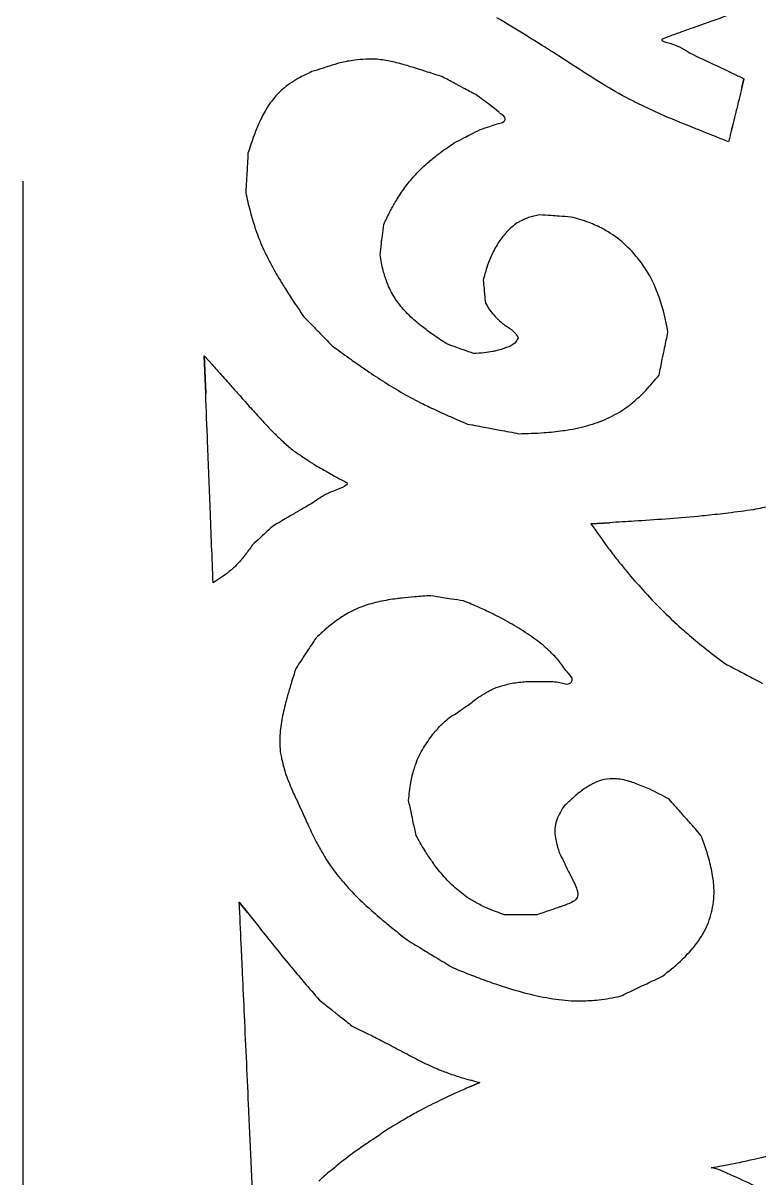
# Model space of a CAD drawing. Extents: x 0 to 339, y 0 to 248.
# Drawn here: x 98.1 to 148.1, y 43.8 to 122.4 of the extents above; entities that cross this region are included whole.
import ezdxf

# ---------------------------------------------------------------- set-up
doc = ezdxf.new("R2010")
doc.units = 0
doc.layers.add('layer_1', color=7, linetype='CONTINUOUS')

msp = doc.modelspace()

# ---------------------------------------------------------------- linework, layer by layer
at = {"layer": 'layer_1', "color": 1}
for p, q in [((147.134039, 118.608349), (146.986645, 118.002232)), ((146.986645, 118.002232), (147.134039, 118.608349)), ((147.134039, 118.608349), (147.134039, 118.608349)), ((147.134039, 118.608349), (147.134039, 118.608349)), ((147.134039, 118.608349), (147.134039, 118.608349)), ((147.134039, 118.608349), (147.134039, 118.608349)), ((147.134039, 118.608349), (147.134039, 118.608349)), ((146.332475, 115.310694), (146.311735, 115.225148)), ((146.311735, 115.225148), (146.332475, 115.310694)), ((146.332475, 115.310694), (146.332475, 115.310694)), ((131.754235, 100.955921), (131.754235, 100.955921)), ((131.754235, 100.955921), (131.754235, 100.955921)), ((131.754235, 100.955921), (131.754235, 100.955921)), ((110.490825, 97.168046), (110.389819, 99.743692)), ((110.389819, 99.743692), (110.490825, 97.168046)), ((110.490825, 97.168046), (110.490825, 97.168046)), ((138.006508, 88.37929), (136.718653, 88.30334)), ((136.718653, 88.30334), (138.006508, 88.37929)), ((138.006508, 88.37929), (138.006508, 88.37929)), ((110.995931, 84.288649), (110.995931, 84.288649)), ((110.995931, 84.288649), (110.995931, 84.288649)), ((110.995931, 84.288649), (110.995931, 84.288649)), ((134.862174, 69.059972), (134.862174, 69.059972)), ((134.862174, 69.059972), (134.862174, 69.059972)), ((134.862174, 69.059972), (134.862174, 69.059972)), ((112.778267, 62.544551), (113.333876, 61.837361)), ((113.333876, 61.837361), (112.778267, 62.544551)), ((112.778267, 62.544551), (112.778267, 62.544551)), ((129.142512, 50.271266), (128.46045, 49.968176)), ((128.46045, 49.968176), (129.142512, 50.271266)), ((129.142512, 50.271266), (129.142512, 50.271266))]:
    msp.add_line(p, q, dxfattribs=at)
for points in [[(132.172981, 121.631409), (131.564377, 122.007739), (130.971303, 122.375939), (130.315572, 122.749879)], [(146.275404, 123.002403), (145.572179, 122.749323), (144.869538, 122.496811), (144.164478, 122.245004)], [(144.164478, 122.245004), (143.738965, 122.093034), (143.312571, 121.941322), (142.889578, 121.790501)], [(133.559131, 120.770956), (133.097696, 121.060442), (132.630942, 121.348227), (132.172981, 121.631409)], [(141.541153, 121.282683), (141.453458, 121.193757), (141.80812, 121.106275), (142.093571, 121.018567)], [(141.743881, 121.377318), (141.664296, 121.347861), (141.573196, 121.315175), (141.541153, 121.282683)], [(142.050208, 121.492983), (141.95217, 121.456631), (141.860357, 121.420431), (141.743881, 121.377318)], [(142.462082, 121.638981), (142.322968, 121.590286), (142.181045, 121.541498), (142.050208, 121.492983)], [(142.889578, 121.790501), (142.747833, 121.739961), (142.606471, 121.689521), (142.462082, 121.638981)], [(134.103516, 120.426753), (133.922627, 120.542127), (133.741293, 120.656674), (133.559131, 120.770956)], [(135.888106, 119.270626), (135.293048, 119.655934), (134.700706, 120.045853), (134.103516, 120.426753)], [(142.093571, 121.018567), (142.807177, 120.799303), (143.088244, 120.578619), (143.474541, 120.358233)], [(143.474541, 120.358233), (143.976699, 120.071747), (144.656675, 119.785765), (145.269634, 119.499706)], [(119.63285, 119.694188), (119.395887, 119.61935), (119.158923, 119.544512), (118.921958, 119.469679)], [(120.634365, 119.871886), (120.298322, 119.827716), (119.965586, 119.760952), (119.63285, 119.694188)], [(121.383428, 119.937354), (121.133002, 119.924842), (120.88278, 119.904538), (120.634365, 119.871886)], [(121.678012, 119.946706), (121.57978, 119.945965), (121.481588, 119.942258), (121.383428, 119.937354)], [(122.643413, 119.870013), (122.324001, 119.919566), (122.000787, 119.949143), (121.678012, 119.946706)], [(123.591881, 119.669851), (123.279032, 119.750802), (122.963127, 119.820414), (122.643413, 119.870013)], [(124.557071, 119.391097), (124.23707, 119.489876), (123.916116, 119.585953), (123.591881, 119.669851)], [(117.713436, 119.088071), (117.445599, 118.965252), (117.177762, 118.842433), (116.919286, 118.701796)], [(118.424332, 119.312538), (118.187368, 119.237713), (117.950402, 119.162892), (117.713436, 119.088071)], [(118.921958, 119.469679), (118.756083, 119.417296), (118.590208, 119.364916), (118.424332, 119.312538)], [(124.851738, 119.299439), (124.75357, 119.330159), (124.655366, 119.360756), (124.557071, 119.391097)], [(125.600957, 119.061866), (125.351566, 119.142153), (125.101771, 119.221196), (124.851738, 119.299439)], [(126.602551, 118.734478), (126.268929, 118.844353), (125.935307, 118.954227), (125.600957, 119.061866)], [(127.444256, 118.285504), (127.163683, 118.435153), (126.883117, 118.584816), (126.602551, 118.734478)], [(137.672623, 118.148169), (137.070714, 118.51113), (136.478076, 118.888612), (135.888106, 119.270626)], [(145.269634, 119.499706), (145.505403, 119.389676), (145.731257, 119.279635), (145.960153, 119.169593)], [(145.960153, 119.169593), (146.120383, 119.092563), (146.282104, 119.015533), (146.443517, 118.938501)], [(146.443517, 118.938501), (146.67411, 118.828453), (146.904074, 118.718401), (147.134039, 118.608349)], [(116.122232, 118.204312), (115.874671, 118.027898), (115.643595, 117.827449), (115.431182, 117.609374)], [(116.343958, 118.354858), (116.269176, 118.305935), (116.194992, 118.256162), (116.122232, 118.204312)], [(116.919286, 118.701796), (116.722646, 118.594804), (116.531423, 118.477501), (116.343958, 118.354858)], [(128.033539, 117.971223), (127.837108, 118.075976), (127.64068, 118.180737), (127.444256, 118.285504)], [(128.875499, 117.52225), (128.594843, 117.671903), (128.314188, 117.821556), (128.033539, 117.971223)], [(139.558222, 117.093094), (138.916176, 117.419413), (138.28953, 117.776164), (137.672623, 118.148169)], [(146.986645, 118.002232), (146.924859, 117.74784), (146.863073, 117.493448), (146.80127, 117.23906)], [(115.431182, 117.609374), (115.206295, 117.378492), (115.002328, 117.127854), (114.818711, 116.86311)], [(129.859502, 116.800364), (129.530382, 117.046878), (129.20294, 117.284564), (128.875499, 117.52225)], [(146.80127, 117.23906), (146.72856, 116.939783), (146.655826, 116.640513), (146.582982, 116.341269)], [(114.818711, 116.86311), (114.613977, 116.567919), (114.434542, 116.255192), (114.279091, 115.931692)], [(130.416982, 116.35897), (130.243594, 116.510106), (130.051263, 116.656733), (129.859502, 116.800364)], [(140.153113, 116.799395), (139.953951, 116.895573), (139.75536, 116.992899), (139.558222, 117.093094)], [(141.690792, 116.090454), (141.173435, 116.315954), (140.661414, 116.553932), (140.153113, 116.799395)], [(114.133187, 115.612678), (114.009508, 115.331847), (113.892571, 115.047885), (113.785252, 114.760466)], [(114.279091, 115.931692), (114.228432, 115.826269), (114.18032, 115.719701), (114.133187, 115.612678)], [(130.415872, 115.552652), (130.545256, 115.586485), (130.689322, 115.5955), (130.787353, 115.689247)], [(130.592833, 116.209335), (130.527591, 116.26034), (130.473285, 116.309893), (130.416982, 116.35897)], [(130.878124, 115.870722), (130.883267, 116.008378), (130.717942, 116.111527), (130.592833, 116.209335)], [(130.787353, 115.689247), (130.837609, 115.737308), (130.875767, 115.807638), (130.878124, 115.870722)], [(143.800763, 115.224502), (143.094212, 115.505606), (142.387661, 115.78671), (141.690792, 116.090454)], [(146.582982, 116.341269), (146.52106, 116.08689), (146.459058, 115.832529), (146.397345, 115.578099)], [(128.065396, 114.576157), (128.21817, 114.654735), (128.370946, 114.733309), (128.523725, 114.811877)], [(128.523725, 114.811877), (128.742009, 114.924132), (128.960299, 115.036376), (129.178589, 115.14862)], [(129.178589, 115.14862), (129.397246, 115.221933), (129.615902, 115.295246), (129.836088, 115.3656)], [(129.836088, 115.3656), (129.978948, 115.411246), (130.122452, 115.455646), (130.263456, 115.504018)], [(130.263456, 115.504018), (130.313674, 115.521245), (130.363574, 115.538976), (130.415872, 115.552652)], [(144.642465, 114.887806), (144.361896, 115.000034), (144.081329, 115.112268), (143.800763, 115.224502)], [(145.231747, 114.652103), (145.035318, 114.730668), (144.838891, 114.809235), (144.642465, 114.887806)], [(146.250279, 114.971983), (146.235086, 114.911488), (146.219641, 114.851064), (146.204573, 114.790526)], [(146.269933, 115.050861), (146.263432, 115.024556), (146.25688, 114.998262), (146.250279, 114.971983)], [(146.290576, 115.135493), (146.283808, 115.107255), (146.2769, 115.079051), (146.269933, 115.050861)], [(146.311735, 115.225148), (146.304734, 115.19525), (146.297733, 115.165353), (146.290576, 115.135493)], [(146.361635, 115.430869), (146.351917, 115.390811), (146.342196, 115.350752), (146.332475, 115.310694)], [(146.386698, 115.534195), (146.378345, 115.499753), (146.369991, 115.465311), (146.361635, 115.430869)], [(146.397345, 115.578099), (146.393795, 115.563464), (146.390247, 115.54883), (146.386698, 115.534195)], [(113.785252, 114.760466), (113.634098, 114.355647), (113.502023, 113.943969), (113.369948, 113.532291)], [(126.483973, 113.58751), (126.786727, 113.813249), (127.098737, 114.026331), (127.410747, 114.239413)], [(127.410747, 114.239413), (127.628962, 114.351665), (127.847176, 114.463916), (128.065396, 114.576157)], [(146.073706, 114.315363), (145.793052, 114.427608), (145.512398, 114.539853), (145.231747, 114.652103)], [(146.119628, 114.463152), (146.105118, 114.413661), (146.089412, 114.364512), (146.073706, 114.315363)], [(146.204573, 114.790526), (146.177339, 114.681106), (146.151339, 114.571312), (146.119628, 114.463152)], [(113.369948, 113.532291), (113.35119, 113.201829), (113.332431, 112.871367), (113.313701, 112.540903)], [(125.820799, 113.064713), (126.037845, 113.244005), (126.258338, 113.419272), (126.483973, 113.58751)], [(113.313701, 112.540903), (113.300588, 112.309555), (113.287489, 112.078206), (113.274403, 111.846856)], [(124.791034, 112.093805), (125.036053, 112.359702), (125.294672, 112.613333), (125.567283, 112.850553)], [(125.567283, 112.850553), (125.650736, 112.923172), (125.735501, 112.994253), (125.820799, 113.064713)], [(113.274403, 111.846856), (113.255708, 111.516322), (113.237039, 111.185787), (113.218371, 110.855252)], [(124.121306, 111.292309), (124.331523, 111.570052), (124.554966, 111.837622), (124.791034, 112.093805)], [(98.060968, 75.870748), (98.060959, 87.792794), (98.060955, 99.71484), (98.060951, 111.636886)], [(123.546859, 110.451475), (123.72397, 110.741061), (123.916352, 111.02152), (124.121306, 111.292309)], [(113.218371, 110.855252), (113.308987, 110.438909), (113.399603, 110.022565), (113.507381, 109.610553)], [(123.034411, 109.546056), (123.148859, 109.765391), (123.269959, 109.981325), (123.394442, 110.195191)], [(123.394442, 110.195191), (123.444447, 110.281103), (123.494998, 110.36668), (123.546859, 110.451475)], [(113.507381, 109.610553), (113.589609, 109.296213), (113.681826, 108.984395), (113.779497, 108.674406)], [(122.612597, 108.683638), (122.749493, 108.973008), (122.886389, 109.262377), (123.034411, 109.546056)], [(133.219051, 109.340253), (132.96502, 109.288051), (132.710988, 109.235848), (132.467247, 109.151314)], [(134.004766, 109.284266), (133.742862, 109.302949), (133.480956, 109.321601), (133.219051, 109.340253)], [(113.779497, 108.674406), (113.818431, 108.550838), (113.858231, 108.427561), (113.900115, 108.304985)], [(122.518942, 107.916756), (122.550138, 108.172386), (122.581367, 108.428012), (122.612597, 108.683638)], [(131.704051, 108.784644), (131.456965, 108.630806), (131.235668, 108.435455), (131.03434, 108.223422)], [(131.917316, 108.906245), (131.844931, 108.867812), (131.773473, 108.827867), (131.704051, 108.784644)], [(132.467247, 109.151314), (132.277938, 109.085659), (132.094837, 109.0005), (131.917316, 108.906245)], [(134.554766, 109.244986), (134.371434, 109.258094), (134.1881, 109.271187), (134.004766, 109.284266)], [(135.340481, 109.188744), (135.078577, 109.207502), (134.816673, 109.226259), (134.554766, 109.244986)], [(136.585404, 108.814604), (136.180607, 108.967911), (135.760544, 109.078328), (135.340481, 109.188744)], [(137.521637, 108.384322), (137.217529, 108.544623), (136.906262, 108.693087), (136.585404, 108.814604)], [(113.900115, 108.304985), (114.04114, 107.892263), (114.205783, 107.487491), (114.385619, 107.089897)], [(122.453473, 107.379849), (122.475279, 107.55882), (122.497103, 107.737789), (122.518942, 107.916756)], [(131.03434, 108.223422), (130.819598, 107.997262), (130.627573, 107.752123), (130.454414, 107.493837)], [(137.891071, 108.178532), (137.770053, 108.250748), (137.646448, 108.318532), (137.521637, 108.384322)], [(139.089319, 107.261971), (138.721589, 107.606867), (138.322792, 107.920906), (137.891071, 108.178532)], [(114.385619, 107.089897), (114.566869, 106.689175), (114.763552, 106.295744), (114.971974, 105.908636)], [(122.360073, 106.612711), (122.391195, 106.868425), (122.422317, 107.124139), (122.453473, 107.379849)], [(130.454414, 107.493837), (130.277306, 107.22966), (130.119934, 106.951729), (129.986717, 106.663214)], [(140.152718, 106.064863), (139.834932, 106.495073), (139.479625, 106.895903), (139.089319, 107.261971)], [(122.577956, 105.540146), (122.486109, 105.893027), (122.423091, 106.252869), (122.360073, 106.612711)], [(129.874484, 106.406945), (129.784833, 106.193471), (129.700723, 105.977432), (129.627559, 105.757908)], [(129.986717, 106.663214), (129.947619, 106.578537), (129.910602, 106.492949), (129.874484, 106.406945)], [(114.971974, 105.908636), (115.18434, 105.514201), (115.408893, 105.12633), (115.642573, 104.744183)], [(122.823868, 104.764878), (122.730387, 105.019515), (122.646211, 105.277909), (122.577956, 105.540146)], [(129.627559, 105.757908), (129.533069, 105.474401), (129.456837, 105.18508), (129.380605, 104.895759)], [(140.997267, 104.643176), (140.769072, 105.144947), (140.480904, 105.620573), (140.152718, 106.064863)], [(115.642573, 104.744183), (115.712989, 104.629026), (115.784235, 104.51439), (115.855832, 104.399968)], [(122.940742, 104.466539), (122.898967, 104.564832), (122.860696, 104.664564), (122.823868, 104.764878)], [(129.380605, 104.895759), (129.399275, 104.702483), (129.417946, 104.509207), (129.436635, 104.315933)], [(141.18995, 104.184852), (141.129064, 104.339086), (141.065876, 104.492313), (140.997267, 104.643176)], [(115.855832, 104.399968), (116.036409, 104.111379), (116.219221, 103.824155), (116.405814, 103.539431)], [(123.459046, 103.536679), (123.257007, 103.829277), (123.079538, 104.139968), (122.940742, 104.466539)], [(129.436635, 104.315933), (129.449719, 104.180614), (129.462813, 104.045297), (129.475916, 103.909979)], [(129.475916, 103.909979), (129.494638, 103.716631), (129.513378, 103.523284), (129.532118, 103.329938)], [(141.595901, 102.997009), (141.482726, 103.399601), (141.343676, 103.795437), (141.18995, 104.184852)], [(116.405814, 103.539431), (116.652094, 103.163629), (116.904961, 102.792183), (117.157827, 102.420736)], [(124.140014, 102.702329), (123.892982, 102.963177), (123.663441, 103.24067), (123.459046, 103.536679)], [(129.532118, 103.329938), (129.656836, 103.127681), (129.781553, 102.925424), (129.92499, 102.736874)], [(117.157827, 102.420736), (117.400994, 102.171297), (117.644161, 101.921859), (117.887339, 101.672431)], [(124.961167, 101.941073), (124.672605, 102.177911), (124.396856, 102.431123), (124.140014, 102.702329)], [(129.92499, 102.736874), (130.035419, 102.591713), (130.156942, 102.454677), (130.284177, 102.323424)], [(130.284177, 102.323424), (130.335499, 102.270481), (130.38775, 102.218478), (130.44132, 102.168148)], [(141.956976, 101.36034), (141.851992, 101.909911), (141.747009, 102.459483), (141.595901, 102.997009)], [(117.887339, 101.672431), (118.057574, 101.497821), (118.227813, 101.323217), (118.398059, 101.148617)], [(125.229648, 101.726829), (125.139409, 101.79731), (125.049685, 101.868421), (124.961167, 101.941073)], [(125.930234, 101.203878), (125.692334, 101.372132), (125.459323, 101.54744), (125.229648, 101.726829)], [(130.44132, 102.168148), (130.622245, 101.998164), (130.818207, 101.847256), (131.028643, 101.70798)], [(131.028643, 101.70798), (131.209914, 101.588007), (131.401926, 101.476666), (131.537318, 101.315123)], [(118.398059, 101.148617), (118.64128, 100.899175), (118.884512, 100.649743), (119.127744, 100.400312)], [(126.905641, 100.551889), (126.57757, 100.764983), (126.249499, 100.978078), (125.930234, 101.203878)], [(131.754235, 100.955921), (131.688708, 100.830821), (131.62318, 100.705722), (131.529836, 100.608926)], [(131.537318, 101.315123), (131.625713, 101.209655), (131.689974, 101.082788), (131.754235, 100.955921)], [(141.732465, 100.275339), (141.807301, 100.637006), (141.882138, 100.998673), (141.956976, 101.36034)], [(119.127744, 100.400312), (119.501732, 100.127741), (119.87572, 99.855171), (120.252713, 99.586798)], [(127.57908, 100.3088), (127.354606, 100.389847), (127.130124, 100.470868), (126.905641, 100.551889)], [(128.050502, 100.138549), (127.893366, 100.195312), (127.736225, 100.252063), (127.57908, 100.3088)], [(128.723986, 99.895206), (128.499494, 99.976329), (128.275003, 100.057452), (128.050502, 100.138549)], [(129.453568, 99.941083), (129.211516, 99.91494), (128.967751, 99.905073), (128.723986, 99.895206)], [(130.014805, 100.026284), (129.828461, 99.991498), (129.641531, 99.961383), (129.453568, 99.941083)], [(130.239304, 100.072161), (130.165144, 100.055128), (130.090022, 100.040325), (130.014805, 100.026284)], [(130.968786, 100.301228), (130.723511, 100.210665), (130.486764, 100.128998), (130.239304, 100.072161)], [(131.529836, 100.608926), (131.385294, 100.459038), (131.174054, 100.377018), (130.968786, 100.301228)], [(141.575307, 99.515823), (141.627693, 99.768995), (141.680078, 100.022167), (141.732465, 100.275339)], [(110.389819, 99.743692), (110.495789, 99.625254), (110.601758, 99.506815), (110.707727, 99.388375)], [(110.707727, 99.388375), (110.781933, 99.305436), (110.856139, 99.222496), (110.930352, 99.139561)], [(110.930352, 99.139561), (111.036412, 99.021039), (111.142485, 98.902529), (111.248518, 98.783983)], [(120.252713, 99.586798), (120.542061, 99.380817), (120.833179, 99.177309), (121.125231, 98.975172)], [(141.350796, 98.430777), (141.425632, 98.792459), (141.500469, 99.154141), (141.575307, 99.515823)], [(111.248518, 98.783983), (111.517868, 98.482848), (111.78696, 98.181483), (112.055678, 97.879785)], [(121.125231, 98.975172), (121.24191, 98.894416), (121.358738, 98.813878), (121.475932, 98.733867)], [(121.475932, 98.733867), (121.872131, 98.463372), (122.272504, 98.198896), (122.67801, 97.942523)], [(140.458477, 97.390641), (140.773864, 97.720778), (141.06233, 98.075778), (141.350796, 98.430777)], [(112.055678, 97.879785), (112.2557, 97.655214), (112.455514, 97.430459), (112.655166, 97.205559)], [(122.67801, 97.942523), (123.09182, 97.6809), (123.510976, 97.427716), (123.936133, 97.184864)], [(110.621808, 93.828857), (110.578151, 94.94192), (110.534488, 96.054983), (110.490825, 97.168046)], [(112.655166, 97.205559), (112.73345, 97.117376), (112.811709, 97.02917), (112.889902, 96.940906)], [(112.889902, 96.940906), (113.14301, 96.655202), (113.395435, 96.368888), (113.649447, 96.083996)], [(123.936133, 97.184864), (124.380493, 96.931043), (124.83141, 96.688508), (125.28964, 96.46086)], [(139.700837, 96.676005), (139.963559, 96.90321), (140.218792, 97.139746), (140.458477, 97.390641)], [(113.649447, 96.083996), (113.887399, 95.817116), (114.126744, 95.551484), (114.369524, 95.288928)], [(125.28964, 96.46086), (125.431255, 96.390506), (125.573568, 96.321574), (125.716162, 96.253212)], [(125.716162, 96.253212), (126.080682, 96.078455), (126.447031, 95.907428), (126.816074, 95.74251)], [(138.185628, 95.651798), (138.606436, 95.867337), (139.010117, 96.11852), (139.380943, 96.410353)], [(139.380943, 96.410353), (139.489862, 96.49607), (139.595946, 96.585294), (139.700837, 96.676005)], [(114.369524, 95.288928), (114.595866, 95.044149), (114.825194, 94.802043), (115.061517, 94.566953)], [(126.816074, 95.74251), (127.314076, 95.519963), (127.816983, 95.308541), (128.31989, 95.097119)], [(136.822026, 95.089692), (137.290214, 95.241377), (137.747216, 95.427243), (138.185628, 95.651798)], [(115.061517, 94.566953), (115.128116, 94.500701), (115.19527, 94.435007), (115.262667, 94.369555)], [(115.262667, 94.369555), (115.426922, 94.210043), (115.592618, 94.051975), (115.761301, 93.897191)], [(128.31989, 95.097119), (128.750131, 95.016097), (129.180372, 94.935075), (129.610608, 94.854033)], [(129.610608, 94.854033), (129.911804, 94.797298), (130.212997, 94.740553), (130.514188, 94.683798)], [(130.514188, 94.683798), (130.944503, 94.602712), (131.374814, 94.521606), (131.805125, 94.4405)], [(131.805125, 94.4405), (132.383688, 94.455138), (132.962251, 94.469777), (133.53906, 94.512565)], [(133.53906, 94.512565), (133.961086, 94.543871), (134.382172, 94.590247), (134.801725, 94.6464)], [(134.801725, 94.6464), (134.964804, 94.668227), (135.12765, 94.69153), (135.289977, 94.718465)], [(135.289977, 94.718465), (135.808454, 94.804496), (136.321629, 94.927571), (136.822026, 95.089692)], [(110.797654, 89.344935), (110.739042, 90.839576), (110.680431, 92.334217), (110.621808, 93.828857)], [(115.761301, 93.897191), (115.971183, 93.704604), (116.185691, 93.517102), (116.400198, 93.3296)], [(116.400198, 93.3296), (116.605941, 93.192409), (116.811685, 93.055218), (117.017436, 92.918038)], [(117.017436, 92.918038), (117.16148, 92.822001), (117.305527, 92.72597), (117.449578, 92.629944)], [(117.449578, 92.629944), (117.655389, 92.492749), (117.861209, 92.355566), (118.067029, 92.218383)], [(118.067029, 92.218383), (118.399724, 92.040168), (118.73242, 91.861953), (119.039826, 91.683349)], [(119.039826, 91.683349), (119.276293, 91.54596), (119.497796, 91.408342), (119.788131, 91.271785)], [(119.788131, 91.271785), (119.904266, 91.217163), (120.031413, 91.16271), (120.087454, 91.10716)], [(118.980901, 90.453337), (118.472523, 90.238659), (118.224478, 90.02802), (117.902367, 89.816378)], [(120.087454, 91.10716), (120.298302, 90.898157), (119.502551, 90.673621), (118.980901, 90.453337)], [(117.902367, 89.816378), (117.597078, 89.61579), (117.225258, 89.414302), (116.879861, 89.213188)], [(110.995931, 84.288649), (110.929839, 85.974078), (110.863747, 87.659507), (110.797654, 89.344935)], [(116.592761, 89.043852), (116.361721, 88.906936), (116.12871, 88.770043), (115.896088, 88.633232)], [(116.879861, 89.213188), (116.782884, 89.156722), (116.68799, 89.100285), (116.592761, 89.043852)], [(144.603178, 88.870174), (144.399325, 88.84898), (144.195431, 88.828229), (143.991444, 88.808447)], [(146.056749, 89.03291), (145.572844, 88.973511), (145.088127, 88.920592), (144.603178, 88.870174)], [(147.779705, 89.262986), (147.205769, 89.183243), (146.631833, 89.1035), (146.056749, 89.03291)], [(148.939572, 89.50633), (148.552946, 89.425235), (148.166326, 89.34411), (147.779705, 89.262986)], [(115.03678, 88.127413), (114.868365, 87.971558), (114.69995, 87.815702), (114.531561, 87.65982)], [(115.896088, 88.633232), (115.609257, 88.464541), (115.323018, 88.295977), (115.03678, 88.127413)], [(136.718653, 88.30334), (136.805937, 88.178608), (136.893222, 88.053875), (136.980574, 87.929191)], [(139.65918, 88.47923), (139.10838, 88.444514), (138.557444, 88.411902), (138.006508, 88.37929)], [(141.783267, 88.624162), (141.075485, 88.57199), (140.367445, 88.523871), (139.65918, 88.47923)], [(143.991444, 88.808447), (143.256285, 88.737155), (142.519915, 88.678463), (141.783267, 88.624162)], [(114.177981, 87.332428), (114.009629, 87.176509), (113.841302, 87.020564), (113.672975, 86.864619)], [(114.531561, 87.65982), (114.413689, 87.550702), (114.295829, 87.441571), (114.177981, 87.332428)], [(136.980574, 87.929191), (137.041721, 87.841911), (137.102901, 87.754654), (137.163918, 87.667283)], [(137.163918, 87.667283), (137.251086, 87.542468), (137.337922, 87.417418), (137.425838, 87.293128)], [(137.425838, 87.293128), (137.671407, 86.945962), (137.925404, 86.604724), (138.185106, 86.26796)], [(113.672975, 86.864619), (113.512328, 86.636086), (113.351681, 86.407554), (113.179997, 86.187427)], [(112.793624, 85.723488), (112.742366, 85.665363), (112.690566, 85.60773), (112.637383, 85.55138)], [(113.179997, 86.187427), (113.056247, 86.028761), (112.926762, 85.874462), (112.793624, 85.723488)], [(138.185106, 86.26796), (138.40468, 85.983232), (138.628332, 85.701701), (138.854717, 85.422389)], [(112.099634, 85.05563), (111.92283, 84.912015), (111.738741, 84.77779), (111.550603, 84.649679)], [(112.637383, 85.55138), (112.470045, 85.374075), (112.289018, 85.209465), (112.099634, 85.05563)], [(138.854717, 85.422389), (138.950136, 85.304663), (139.04604, 85.187331), (139.142786, 85.070693)], [(139.142786, 85.070693), (139.500282, 84.639688), (139.869265, 84.218158), (140.246541, 83.804283)], [(111.550603, 84.649679), (111.368249, 84.525507), (111.18209, 84.407078), (110.995931, 84.288649)], [(125.819802, 83.404503), (125.446739, 83.382656), (125.073675, 83.36081), (124.701331, 83.329683)], [(126.64293, 83.273697), (126.368557, 83.31732), (126.09418, 83.360911), (125.819802, 83.404503)], [(140.246541, 83.804283), (140.656905, 83.35411), (141.07708, 82.912994), (141.507435, 82.481817)], [(121.195876, 82.68274), (120.811924, 82.544298), (120.437904, 82.375326), (120.087453, 82.167538)], [(122.337838, 83.007103), (121.951053, 82.922856), (121.56878, 82.817197), (121.195876, 82.68274)], [(123.496675, 83.202487), (123.108045, 83.152919), (122.720731, 83.090503), (122.337838, 83.007103)], [(123.840878, 83.243639), (123.726063, 83.230612), (123.611311, 83.217108), (123.496675, 83.202487)], [(124.701331, 83.329683), (124.414095, 83.305671), (124.127289, 83.276136), (123.840878, 83.243639)], [(127.219118, 83.182041), (127.027057, 83.212609), (126.834995, 83.243161), (126.64293, 83.273697)], [(128.042243, 83.050974), (127.767869, 83.094673), (127.493496, 83.138373), (127.219118, 83.182041)], [(129.096373, 82.609696), (128.748176, 82.764078), (128.395209, 82.907526), (128.042243, 83.050974)], [(129.942819, 82.213181), (129.662792, 82.34983), (129.381178, 82.483421), (129.096373, 82.609696)], [(119.768527, 81.966385), (119.499226, 81.788669), (119.235945, 81.601299), (118.983825, 81.400394)], [(120.087453, 82.167538), (119.979344, 82.103438), (119.873479, 82.035645), (119.768527, 81.966385)], [(130.289807, 82.041085), (130.174618, 82.099408), (130.058855, 82.156557), (129.942819, 82.213181)], [(131.499279, 81.375112), (131.103759, 81.610344), (130.700428, 81.833176), (130.289807, 82.041085)], [(141.507435, 82.481817), (141.952794, 82.035607), (142.409055, 81.600043), (142.880545, 81.181739)], [(118.983825, 81.400394), (118.639131, 81.125719), (118.315298, 80.825743), (117.991466, 80.525767)], [(132.674911, 80.619339), (132.291999, 80.886186), (131.899641, 81.137001), (131.499279, 81.375112)], [(142.880545, 81.181739), (143.020388, 81.057671), (143.161571, 80.935122), (143.303326, 80.81322)], [(117.991466, 80.525767), (117.82305, 80.270147), (117.654633, 80.014528), (117.486247, 79.75889)], [(133.699033, 79.818645), (133.379062, 80.109059), (133.031073, 80.371134), (132.674911, 80.619339)], [(143.303326, 80.81322), (143.656789, 80.509263), (144.01381, 80.209334), (144.377049, 79.917228)], [(117.486247, 79.75889), (117.368372, 79.579936), (117.250513, 79.400972), (117.132668, 79.221999)], [(133.95357, 79.579183), (133.869043, 79.660453), (133.78505, 79.740573), (133.699033, 79.818645)], [(134.522625, 78.980468), (134.356128, 79.188588), (134.153356, 79.387097), (133.95357, 79.579183)], [(144.377049, 79.917228), (144.847669, 79.538768), (145.328726, 79.173439), (145.809784, 78.808109)], [(117.132668, 79.221999), (116.964312, 78.966313), (116.795986, 78.710608), (116.627661, 78.454903)], [(135.11437, 78.201997), (134.865992, 78.474246), (134.719727, 78.734091), (134.522625, 78.980468)], [(145.809784, 78.808109), (146.314848, 78.540015), (146.819913, 78.271922), (147.324972, 78.003817)], [(116.627661, 78.454903), (116.516479, 78.108602), (116.405298, 77.762301), (116.300274, 77.414111)], [(135.432626, 77.63701), (135.4887, 77.835459), (135.279082, 78.021455), (135.11437, 78.201997)], [(147.324972, 78.003817), (147.678548, 77.816125), (148.032122, 77.628427), (148.385693, 77.440723)], [(116.300274, 77.414111), (116.217911, 77.141047), (116.139335, 76.866822), (116.0627, 76.592097)], [(129.963013, 77.015147), (130.231754, 77.144014), (130.514852, 77.243551), (130.802991, 77.321845)], [(130.802991, 77.321845), (131.097354, 77.401831), (131.396977, 77.459647), (131.699069, 77.499577)], [(131.699069, 77.499577), (132.011127, 77.540824), (132.325819, 77.562985), (132.640052, 77.570761)], [(132.640052, 77.570761), (132.735363, 77.57312), (132.830632, 77.574155), (132.926267, 77.573533)], [(132.926267, 77.573533), (133.168178, 77.571959), (133.412429, 77.55978), (133.650156, 77.559441)], [(133.650156, 77.559441), (133.965888, 77.55899), (134.270112, 77.579424), (134.609587, 77.494875)], [(134.609587, 77.494875), (134.854376, 77.433908), (135.117495, 77.318354), (135.301757, 77.453682)], [(135.301757, 77.453682), (135.361613, 77.497642), (135.413149, 77.568078), (135.432626, 77.63701)], [(116.0627, 76.592097), (116.031692, 76.480937), (116.001002, 76.369696), (115.971042, 76.258233)], [(128.448082, 76.03006), (128.679366, 76.211302), (128.91065, 76.392545), (129.154975, 76.554838)], [(129.154975, 76.554838), (129.339668, 76.677521), (129.531813, 76.789375), (129.72732, 76.894447)], [(129.72732, 76.894447), (129.80511, 76.936254), (129.883432, 76.976986), (129.963013, 77.015147)], [(98.060998, 40.104625), (98.06099, 52.026666), (98.060976, 63.948707), (98.060968, 75.870748)], [(115.971042, 76.258233), (115.867934, 75.874636), (115.773468, 75.488414), (115.69883, 75.098245)], [(127.43787, 75.322938), (127.562588, 75.410228), (127.687307, 75.497519), (127.812023, 75.584813)], [(127.812023, 75.584813), (127.899326, 75.645921), (127.986628, 75.707031), (128.073929, 75.768142)], [(128.073929, 75.768142), (128.198648, 75.855445), (128.323365, 75.942752), (128.448082, 76.03006)], [(115.69883, 75.098245), (115.623094, 74.70233), (115.567776, 74.302349), (115.544463, 73.899093)], [(126.579171, 74.666255), (126.630184, 74.716222), (126.682141, 74.765201), (126.734443, 74.814045)], [(126.734443, 74.814045), (126.845196, 74.917476), (126.957495, 75.0203), (127.080537, 75.107765)], [(127.080537, 75.107765), (127.193601, 75.188136), (127.315735, 75.255537), (127.43787, 75.322938)], [(125.31825, 73.03899), (125.513, 73.363302), (125.729153, 73.673271), (125.96276, 73.970437)], [(125.96276, 73.970437), (126.154477, 74.214317), (126.357952, 74.449574), (126.579171, 74.666255)], [(115.544463, 73.899093), (115.520784, 73.489504), (115.530123, 73.076535), (115.59207, 72.671983)], [(115.59207, 72.671983), (115.610932, 72.548799), (115.634672, 72.426396), (115.660396, 72.304349)], [(124.785886, 71.939095), (124.922962, 72.322558), (125.108152, 72.68912), (125.31825, 73.03899)], [(115.660396, 72.304349), (115.726058, 71.992815), (115.804648, 71.683607), (115.902738, 71.381142)], [(124.453028, 70.689528), (124.50834, 70.99305), (124.584571, 71.293177), (124.672753, 71.589278)], [(124.672753, 71.589278), (124.707757, 71.706817), (124.744644, 71.823721), (124.785886, 71.939095)], [(115.902738, 71.381142), (116.036156, 70.969744), (116.205649, 70.570822), (116.375142, 70.1719)], [(137.616322, 70.888419), (137.360918, 70.835625), (137.113031, 70.74502), (136.881178, 70.626504)], [(138.45239, 70.937051), (138.173144, 70.958182), (137.890405, 70.945073), (137.616322, 70.888419)], [(139.456893, 70.727509), (139.131439, 70.833864), (138.794537, 70.91116), (138.45239, 70.937051)], [(116.375142, 70.1719), (116.512329, 69.872584), (116.649517, 69.573269), (116.786704, 69.273953)], [(124.306223, 69.464391), (124.342781, 69.874778), (124.379339, 70.285166), (124.453028, 70.689528)], [(136.16328, 70.184753), (135.938139, 70.025273), (135.723307, 69.851173), (135.51847, 69.666471)], [(136.673641, 70.512298), (136.49889, 70.410707), (136.328315, 70.301658), (136.16328, 70.184753)], [(136.881178, 70.626504), (136.810801, 70.590529), (136.741902, 70.551983), (136.673641, 70.512298)], [(139.799224, 70.605906), (139.685904, 70.648558), (139.572116, 70.689855), (139.456893, 70.727509)], [(140.713922, 70.226143), (140.413618, 70.363273), (140.108159, 70.489627), (139.799224, 70.605906)], [(142.032539, 69.565788), (141.59681, 69.793871), (141.161081, 70.021953), (140.713922, 70.226143)], [(116.786704, 69.273953), (116.882736, 69.064432), (116.978767, 68.854911), (117.074798, 68.645391)], [(124.493322, 68.585279), (124.430964, 68.878318), (124.368593, 69.171355), (124.306223, 69.464391)], [(135.105245, 69.284711), (135.024144, 69.209879), (134.943159, 69.134925), (134.862174, 69.059972)], [(135.275396, 69.441951), (135.218816, 69.389392), (135.162002, 69.337081), (135.105245, 69.284711)], [(135.51847, 69.666471), (135.436539, 69.592593), (135.356206, 69.517019), (135.275396, 69.441951)], [(142.836831, 68.649219), (142.56873, 68.954739), (142.300635, 69.260264), (142.032539, 69.565788)], [(117.074798, 68.645391), (117.211985, 68.346075), (117.349173, 68.046759), (117.48636, 67.747444)], [(124.624275, 67.96981), (124.58063, 68.174968), (124.536979, 68.380124), (124.493322, 68.585279)], [(134.570409, 68.549355), (134.480544, 68.374819), (134.401902, 68.194011), (134.346085, 68.005154)], [(134.862174, 69.059972), (134.761184, 68.891853), (134.660195, 68.723734), (134.570409, 68.549355)], [(143.399926, 68.007545), (143.212225, 68.221435), (143.024527, 68.435326), (142.836831, 68.649219)], [(117.48636, 67.747444), (117.658489, 67.378497), (117.830618, 67.00955), (118.018537, 66.648647)], [(124.811329, 67.090437), (124.748982, 67.383562), (124.686634, 67.676688), (124.624275, 67.96981)], [(134.346085, 68.005154), (134.287465, 67.806816), (134.254019, 67.599601), (134.256381, 67.393528)], [(144.204476, 67.090761), (143.936291, 67.396354), (143.668106, 67.701948), (143.399926, 68.007545)], [(125.385645, 66.095194), (125.184567, 66.421121), (124.997948, 66.755779), (124.811329, 67.090437)], [(134.256381, 67.393528), (134.257147, 67.32669), (134.261679, 67.259973), (134.267592, 67.193346)], [(134.267592, 67.193346), (134.283265, 67.016715), (134.308634, 66.840717), (134.34607, 66.66765)], [(144.741378, 65.518721), (144.593186, 66.051985), (144.398831, 66.571373), (144.204476, 67.090761)], [(118.018537, 66.648647), (118.163718, 66.369822), (118.318324, 66.0958), (118.477706, 65.824731)], [(125.870159, 65.358112), (125.702874, 65.59995), (125.54, 65.845), (125.385645, 66.095194)], [(134.34607, 66.66765), (134.400234, 66.41725), (134.479659, 66.172983), (134.559084, 65.928717)], [(118.477706, 65.824731), (118.54172, 65.71586), (118.606505, 65.607465), (118.673145, 65.500203)], [(118.673145, 65.500203), (118.902358, 65.131268), (119.153528, 64.775725), (119.42054, 64.432848)], [(126.074064, 65.070013), (126.004742, 65.165085), (125.937097, 65.261341), (125.870159, 65.358112)], [(134.559084, 65.928717), (134.652578, 65.735438), (134.746073, 65.542159), (134.839582, 65.348887)], [(134.839582, 65.348887), (134.905054, 65.213565), (134.970533, 65.078247), (135.03602, 64.942933)], [(144.997688, 64.345019), (144.931579, 64.740159), (144.84855, 65.133069), (144.741378, 65.518721)], [(126.831655, 64.149718), (126.561446, 64.441377), (126.308183, 64.748937), (126.074064, 65.070013)], [(135.03602, 64.942933), (135.129594, 64.749581), (135.223183, 64.556236), (135.316773, 64.362891)], [(119.42054, 64.432848), (119.705459, 64.066976), (120.008417, 63.715526), (120.32493, 63.376775)], [(127.690167, 63.330489), (127.386446, 63.584773), (127.100653, 63.859366), (126.831655, 64.149718)], [(135.316773, 64.362891), (135.43608, 64.149797), (135.555388, 63.936703), (135.649771, 63.711887)], [(135.649771, 63.711887), (135.706431, 63.576927), (135.754109, 63.437743), (135.791948, 63.296583)], [(145.063175, 63.883942), (145.046399, 64.038334), (145.023315, 64.191844), (144.997688, 64.345019)], [(145.031357, 62.38823), (145.105865, 62.88289), (145.117068, 63.387966), (145.063175, 63.883942)], [(120.32493, 63.376775), (120.67665, 63.000343), (121.045107, 62.63959), (121.425812, 62.292674)], [(128.649775, 62.64588), (128.311264, 62.845338), (127.991871, 63.077893), (127.690167, 63.330489)], [(135.821879, 63.150663), (135.835523, 63.024213), (135.808543, 62.886443), (135.739558, 62.782207)], [(135.791948, 63.296583), (135.804788, 63.248682), (135.816496, 63.200553), (135.821879, 63.150663)], [(112.909073, 59.68241), (112.86545, 60.636456), (112.821858, 61.590504), (112.778267, 62.544551)], [(121.425812, 62.292674), (121.54888, 62.180528), (121.673228, 62.069828), (121.798086, 61.959694)], [(128.954708, 62.475642), (128.852031, 62.530599), (128.750064, 62.586787), (128.649775, 62.64588)], [(129.742295, 62.092137), (129.474267, 62.207693), (129.212256, 62.337794), (128.954708, 62.475642)], [(134.589065, 62.213769), (134.383964, 62.141678), (134.178996, 62.070728), (133.973682, 62.000481)], [(134.811666, 62.292351), (134.737762, 62.266179), (134.663405, 62.239899), (134.589065, 62.213769)], [(135.399074, 62.526084), (135.204267, 62.431761), (135.009589, 62.362442), (134.811666, 62.292351)], [(135.739558, 62.782207), (135.661707, 62.664575), (135.530361, 62.589651), (135.399074, 62.526084)], [(144.640369, 60.993715), (144.827772, 61.440255), (144.959228, 61.909362), (145.031357, 62.38823)], [(113.333876, 61.837361), (113.57332, 61.532861), (113.812764, 61.228361), (114.053071, 60.924543)], [(121.798086, 61.959694), (122.12408, 61.672146), (122.453556, 61.38846), (122.787707, 61.110463)], [(130.821712, 61.686171), (130.458431, 61.81309), (130.095149, 61.940009), (129.742295, 62.092137)], [(131.644837, 61.686171), (131.370462, 61.686171), (131.096087, 61.686171), (130.821712, 61.686171)], [(132.221025, 61.686171), (132.028962, 61.686171), (131.836899, 61.686171), (131.644837, 61.686171)], [(133.044153, 61.686171), (132.769777, 61.686171), (132.495401, 61.686171), (132.221025, 61.686171)], [(133.973682, 62.000481), (133.664361, 61.894647), (133.354257, 61.790409), (133.044153, 61.686171)], [(114.053071, 60.924543), (114.371644, 60.521774), (114.691733, 60.120204), (115.013478, 59.719953)], [(122.787707, 61.110463), (123.253699, 60.722781), (123.728782, 60.346164), (124.203865, 59.969546)], [(143.90145, 59.717027), (144.200586, 60.107511), (144.449496, 60.538908), (144.640369, 60.993715)], [(124.203865, 59.969546), (124.58421, 59.738863), (124.964555, 59.50818), (125.344895, 59.277489)], [(113.000729, 57.678928), (112.970162, 58.346755), (112.93961, 59.014582), (112.909073, 59.68241)], [(115.013478, 59.719953), (115.368206, 59.278671), (115.724946, 58.838991), (116.08616, 58.403015)], [(125.344895, 59.277489), (125.611163, 59.115987), (125.877429, 58.954482), (126.143693, 58.792972)], [(142.809024, 58.519708), (143.092599, 58.785729), (143.359427, 59.070367), (143.613362, 59.365313)], [(143.613362, 59.365313), (143.712286, 59.480213), (143.809254, 59.596677), (143.90145, 59.717027)], [(116.08616, 58.403015), (116.1928, 58.274303), (116.299829, 58.145914), (116.407025, 58.017662)], [(126.143693, 58.792972), (126.524112, 58.56222), (126.904526, 58.331459), (127.284941, 58.100699)], [(141.578323, 57.494519), (141.999072, 57.824558), (142.419822, 58.154598), (142.809024, 58.519708)], [(113.131796, 54.816834), (113.088097, 55.770865), (113.044397, 56.724896), (113.000729, 57.678928)], [(116.407025, 58.017662), (116.671666, 57.701037), (116.937317, 57.385249), (117.204961, 57.071165)], [(127.284941, 58.100699), (127.782705, 57.894426), (128.28047, 57.688153), (128.783189, 57.494542)], [(128.783189, 57.494542), (129.179139, 57.34205), (129.578163, 57.197413), (129.978512, 57.056775)], [(140.511852, 56.98956), (140.86733, 57.157905), (141.222826, 57.326212), (141.578323, 57.494519)], [(117.204961, 57.071165), (117.54548, 56.671562), (117.889226, 56.274717), (118.232973, 55.877872)], [(129.978512, 57.056775), (130.140941, 56.999716), (130.303588, 56.943315), (130.466763, 56.888407)], [(130.466763, 56.888407), (131.029122, 56.699176), (131.597746, 56.527684), (132.171849, 56.377693)], [(138.699199, 56.130782), (139.054598, 56.2992), (139.409996, 56.467618), (139.765412, 56.635998)], [(139.765412, 56.635998), (140.014217, 56.753871), (140.26303, 56.871725), (140.511852, 56.98956)], [(118.232973, 55.877872), (118.507352, 55.659661), (118.781731, 55.44145), (119.056098, 55.223224)], [(132.171849, 56.377693), (132.743832, 56.228256), (133.321253, 56.100161), (133.904879, 56.001669)], [(133.904879, 56.001669), (134.463396, 55.907415), (135.027595, 55.84027), (135.592999, 55.827692)], [(135.592999, 55.827692), (135.75288, 55.824135), (135.912858, 55.824942), (136.072882, 55.827694)], [(136.072882, 55.827694), (136.463733, 55.834414), (136.854866, 55.852738), (137.243031, 55.895049)], [(137.243031, 55.895049), (137.731555, 55.948298), (138.215377, 56.03954), (138.699199, 56.130782)], [(119.056098, 55.223224), (119.248167, 55.070455), (119.440229, 54.917679), (119.632286, 54.764895)], [(113.426415, 48.377305), (113.330593, 50.507818), (113.231195, 52.662326), (113.131796, 54.816834)], [(119.632286, 54.764895), (119.90667, 54.546619), (120.181042, 54.328327), (120.455413, 54.110035)], [(120.455413, 54.110035), (120.828853, 53.928569), (121.202293, 53.747103), (121.573883, 53.561909)], [(121.573883, 53.561909), (121.861642, 53.418495), (122.148291, 53.272845), (122.434335, 53.126028)], [(122.434335, 53.126028), (122.549212, 53.067066), (122.663993, 53.007914), (122.778536, 52.948309)], [(122.778536, 52.948309), (123.166057, 52.746654), (123.550871, 52.539801), (123.936567, 52.3347)], [(123.936567, 52.3347), (124.313335, 52.134347), (124.690943, 51.935667), (125.072122, 51.743536)], [(125.072122, 51.743536), (125.430931, 51.56268), (125.792903, 51.387627), (126.16277, 51.230975)], [(126.16277, 51.230975), (126.265767, 51.187352), (126.369375, 51.145157), (126.473301, 51.10376)], [(126.473301, 51.10376), (126.724436, 51.003725), (126.977425, 50.908357), (127.232728, 50.819393)], [(127.232728, 50.819393), (127.545983, 50.710232), (127.862724, 50.610712), (128.182803, 50.523789)], [(128.182803, 50.523789), (128.300988, 50.491694), (128.419629, 50.461316), (128.538124, 50.43039)], [(128.538124, 50.43039), (128.621105, 50.408732), (128.704015, 50.386805), (128.786937, 50.36492)], [(128.786937, 50.36492), (128.905446, 50.333644), (129.023979, 50.302455), (129.142512, 50.271266)], [(127.581387, 49.573561), (127.194775, 49.397571), (126.809997, 49.217561), (126.427299, 49.033087)], [(128.46045, 49.968176), (128.16708, 49.837403), (127.873709, 49.706631), (127.581387, 49.573561)], [(126.427299, 49.033087), (126.006977, 48.830478), (125.589165, 48.622482), (125.177614, 48.402741)], [(113.603132, 44.513547), (113.540114, 45.829303), (113.483908, 47.098985), (113.426415, 48.377305)], [(124.815677, 48.206314), (124.519081, 48.04334), (124.223914, 47.877696), (123.931837, 47.70682)], [(125.177614, 48.402741), (125.056529, 48.33809), (124.935985, 48.272422), (124.815677, 48.206314)], [(123.931837, 47.70682), (123.560916, 47.489817), (123.19498, 47.264377), (122.829044, 47.038936)], [(122.005916, 46.47773), (121.813852, 46.346779), (121.621789, 46.215825), (121.429728, 46.08487)], [(122.829044, 47.038936), (122.554667, 46.851869), (122.28029, 46.664802), (122.005916, 46.47773)], [(121.429728, 46.08487), (121.155351, 45.897789), (120.880977, 45.710703), (120.606603, 45.523618)], [(120.606603, 45.523618), (120.22985, 45.237037), (119.853096, 44.950456), (119.484419, 44.653748)], [(146.819996, 44.816496), (147.496651, 44.971127), (148.173307, 45.125759), (148.85138, 45.273952)], [(113.662022, 43.225615), (113.645902, 43.631248), (113.624139, 44.074958), (113.603132, 44.513547)], [(119.484419, 44.653748), (119.173027, 44.403144), (118.867396, 44.145316), (118.564093, 43.884884)], [(144.900646, 44.462967), (145.137594, 44.506667), (145.374542, 44.550367), (145.611497, 44.594035)], [(145.241115, 44.383488), (145.129513, 44.416075), (145.015079, 44.439521), (144.900646, 44.462967)], [(145.873416, 44.130064), (145.665247, 44.221811), (145.458556, 44.319998), (145.241115, 44.383488)], [(145.611497, 44.594035), (145.777363, 44.624602), (145.943233, 44.655154), (146.109106, 44.68569)], [(146.213884, 43.983245), (146.100466, 44.032095), (145.986722, 44.080125), (145.873416, 44.130064)], [(146.109106, 44.68569), (146.346066, 44.729313), (146.583031, 44.772905), (146.819996, 44.816496)], [(118.564093, 43.884884), (118.436307, 43.775161), (118.308935, 43.664975), (118.182465, 43.553765)], [(147.913349, 43.205019), (147.349139, 43.469875), (146.785654, 43.736978), (146.213884, 43.983245)]]:
    msp.add_open_spline(points, degree=3, dxfattribs=at)

doc.saveas('drawing.dxf')
